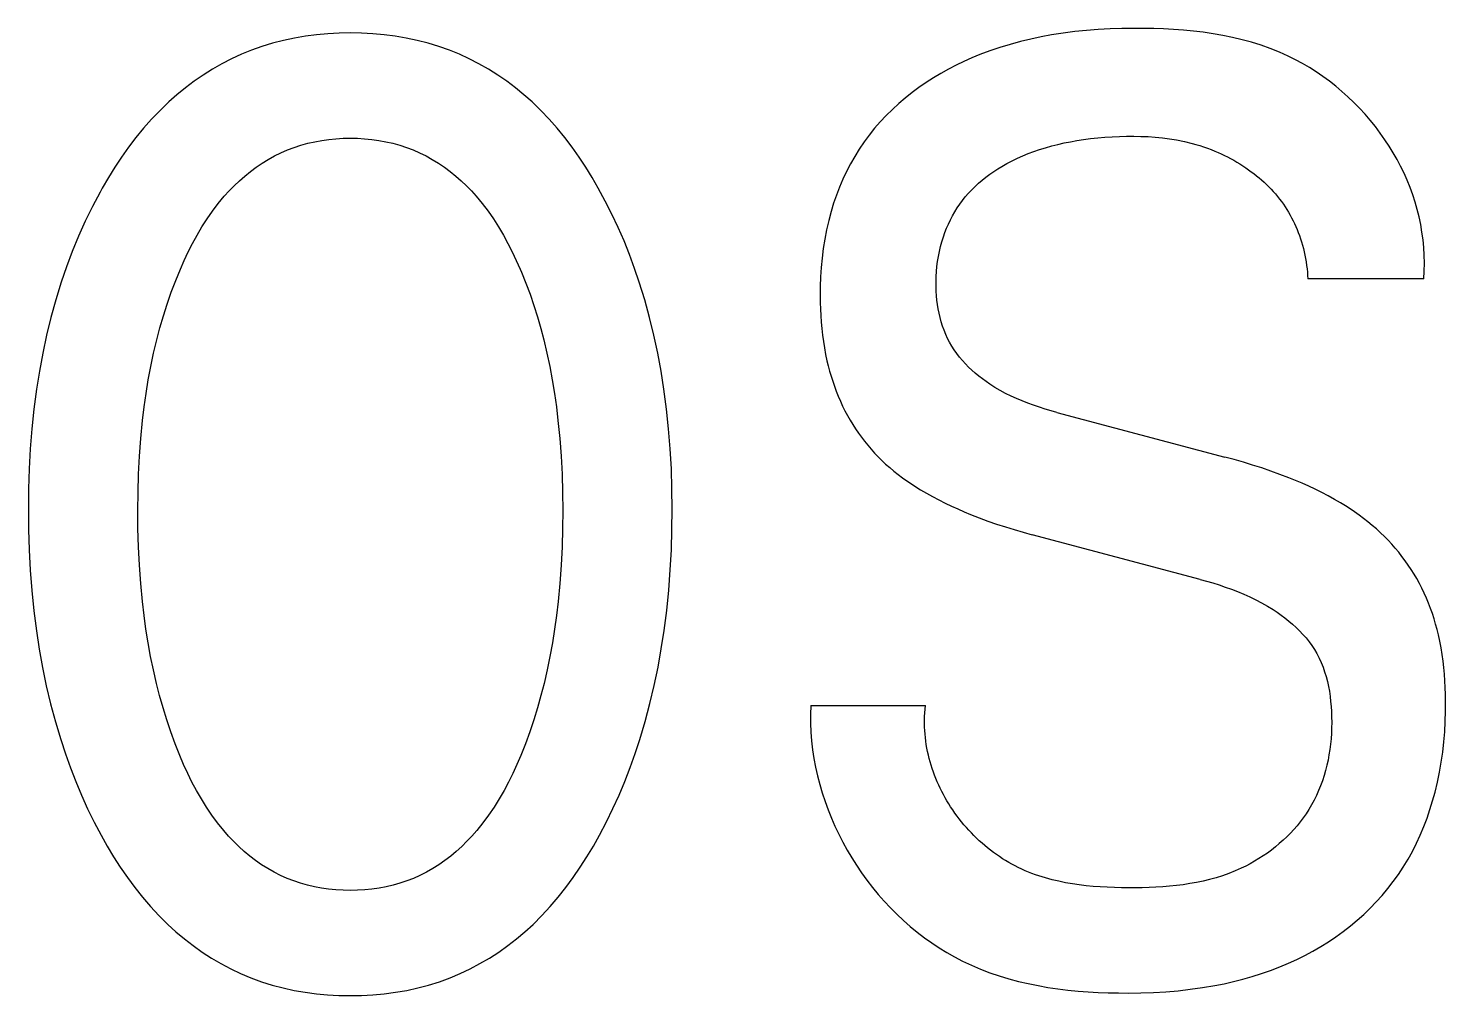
# Model space of a CAD drawing. Extents: x 10 to 622, y -523 to 292.
# Drawn here: x 257.87 to 258.86, y 105.075 to 105.751 of the extents above; entities that cross this region are included whole.
import ezdxf

# ---------------------------------------------------------------- set-up
doc = ezdxf.new("R2010")
doc.units = 0
doc.header["$LTSCALE"] = 5
doc.header["$MEASUREMENT"] = 0
doc.layers.get('0').update_dxf_attribs({"linetype": 'CONTINUOUS'})

msp = doc.modelspace()

# ---------------------------------------------------------------- linework, layer by layer
at = {"color": 7, "linetype": 'Continuous'}
for p, q in [((258.0561, 105.74381), (258.04845, 105.74218)), ((258.06381, 105.74512), (258.0561, 105.74381)), ((258.07159, 105.74612), (258.06381, 105.74512)), ((258.0794, 105.74683), (258.07159, 105.74612)), ((258.08724, 105.74725), (258.0794, 105.74683)), ((258.09509, 105.74739), (258.08724, 105.74725)), ((258.10297, 105.74725), (258.09509, 105.74739)), ((258.11083, 105.74684), (258.10297, 105.74725)), ((258.11866, 105.74613), (258.11083, 105.74684)), ((258.12645, 105.74513), (258.11866, 105.74613)), ((258.13419, 105.74382), (258.12645, 105.74513)), ((258.14185, 105.7422), (258.13419, 105.74382)), ((258.57029, 105.74313), (258.56308, 105.74138)), ((258.57755, 105.74467), (258.57029, 105.74313)), ((258.58484, 105.74601), (258.57755, 105.74467)), ((258.59296, 105.74728), (258.58484, 105.74601)), ((258.6011, 105.74831), (258.59296, 105.74728)), ((258.60928, 105.74914), (258.6011, 105.74831)), ((258.61748, 105.74977), (258.60928, 105.74914)), ((258.62572, 105.75021), (258.61748, 105.74977)), ((258.63398, 105.75048), (258.62572, 105.75021)), ((258.64228, 105.7506), (258.63398, 105.75048)), ((258.64922, 105.75059), (258.64228, 105.7506)), ((258.65617, 105.75047), (258.64922, 105.75059)), ((258.66312, 105.75023), (258.65617, 105.75047)), ((258.67007, 105.74986), (258.66312, 105.75023)), ((258.67702, 105.74935), (258.67007, 105.74986)), ((258.68394, 105.74868), (258.67702, 105.74935)), ((258.69084, 105.74785), (258.68394, 105.74868)), ((258.69769, 105.74685), (258.69084, 105.74785)), ((258.70451, 105.74566), (258.69769, 105.74685)), ((258.71127, 105.74427), (258.70451, 105.74566)), ((258.71796, 105.74267), (258.71127, 105.74427)), ((258.72459, 105.74085), (258.71796, 105.74267)), ((258.02607, 105.73535), (258.01905, 105.73248)), ((258.03343, 105.73796), (258.02607, 105.73535)), ((258.04089, 105.74024), (258.03343, 105.73796)), ((258.04845, 105.74218), (258.04089, 105.74024)), ((258.14944, 105.74025), (258.14185, 105.7422)), ((258.15692, 105.73797), (258.14944, 105.74025)), ((258.16429, 105.73535), (258.15692, 105.73797)), ((258.17132, 105.73248), (258.16429, 105.73535)), ((258.54178, 105.73486), (258.53483, 105.73224)), ((258.54881, 105.73725), (258.54178, 105.73486)), ((258.55591, 105.73942), (258.54881, 105.73725)), ((258.56308, 105.74138), (258.55591, 105.73942)), ((258.73113, 105.7388), (258.72459, 105.74085)), ((258.73759, 105.73651), (258.73113, 105.7388)), ((258.74395, 105.73397), (258.73759, 105.73651)), ((258.7502, 105.73116), (258.74395, 105.73397)), ((258.00539, 105.7258), (257.99878, 105.72202)), ((258.01215, 105.72929), (258.00539, 105.7258)), ((258.01905, 105.73248), (258.01215, 105.72929)), ((258.17823, 105.72929), (258.17132, 105.73248)), ((258.18499, 105.72581), (258.17823, 105.72929)), ((258.1916, 105.72203), (258.18499, 105.72581)), ((258.51823, 105.72484), (258.51285, 105.72205)), ((258.52369, 105.72746), (258.51823, 105.72484)), ((258.52923, 105.72993), (258.52369, 105.72746)), ((258.53483, 105.73224), (258.52923, 105.72993)), ((258.7552, 105.72868), (258.7502, 105.73116)), ((258.76012, 105.72602), (258.7552, 105.72868)), ((258.76496, 105.72318), (258.76012, 105.72602)), ((258.7697, 105.72018), (258.76496, 105.72318)), ((257.98605, 105.71364), (257.97996, 105.70907)), ((257.99233, 105.71796), (257.98605, 105.71364)), ((257.99878, 105.72202), (257.99233, 105.71796)), ((258.19805, 105.71797), (258.1916, 105.72203)), ((258.20433, 105.71365), (258.19805, 105.71797)), ((258.21042, 105.70908), (258.20433, 105.71365)), ((258.50235, 105.716), (258.49725, 105.71272)), ((258.50756, 105.71911), (258.50235, 105.716)), ((258.51285, 105.72205), (258.50756, 105.71911)), ((258.77435, 105.71702), (258.7697, 105.72018)), ((258.77889, 105.71369), (258.77435, 105.71702)), ((258.78333, 105.71022), (258.77889, 105.71369)), ((257.97405, 105.70426), (257.96835, 105.69922)), ((257.97996, 105.70907), (257.97405, 105.70426)), ((258.21632, 105.70426), (258.21042, 105.70908)), ((258.22202, 105.69922), (258.21632, 105.70426)), ((258.48742, 105.70569), (258.4827, 105.70194)), ((258.49226, 105.70927), (258.48742, 105.70569)), ((258.49725, 105.71272), (258.49226, 105.70927)), ((258.78766, 105.70659), (258.78333, 105.71022)), ((258.79188, 105.70283), (258.78766, 105.70659)), ((257.96223, 105.69335), (257.95637, 105.68723)), ((257.96835, 105.69922), (257.96223, 105.69335)), ((258.22812, 105.69335), (258.22202, 105.69922)), ((258.23395, 105.68723), (258.22812, 105.69335)), ((258.47366, 105.69395), (258.46936, 105.68972)), ((258.47811, 105.69802), (258.47366, 105.69395)), ((258.4827, 105.70194), (258.47811, 105.69802)), ((258.79597, 105.69892), (258.79188, 105.70283)), ((258.79994, 105.69488), (258.79597, 105.69892)), ((258.80377, 105.69071), (258.79994, 105.69488)), ((257.95637, 105.68723), (257.95077, 105.68088)), ((258.23954, 105.68088), (258.23395, 105.68723)), ((258.46523, 105.68533), (258.46127, 105.68079)), ((258.46936, 105.68972), (258.46523, 105.68533)), ((258.80747, 105.68642), (258.80377, 105.69071)), ((258.81103, 105.68201), (258.80747, 105.68642)), ((257.9454, 105.67432), (257.94027, 105.66757)), ((257.95077, 105.68088), (257.9454, 105.67432)), ((258.08009, 105.67304), (258.08507, 105.67353)), ((258.08507, 105.67353), (258.09008, 105.67382)), ((258.09008, 105.67382), (258.09509, 105.67392)), ((258.09509, 105.67392), (258.10011, 105.67382)), ((258.10011, 105.67382), (258.10511, 105.67353)), ((258.10511, 105.67353), (258.11009, 105.67304)), ((258.24488, 105.67431), (258.23954, 105.68088)), ((258.24999, 105.66756), (258.24488, 105.67431)), ((258.4575, 105.6761), (258.45392, 105.67126)), ((258.46127, 105.68079), (258.4575, 105.6761)), ((258.60706, 105.67295), (258.61207, 105.67361)), ((258.61207, 105.67361), (258.61708, 105.67417)), ((258.61708, 105.67417), (258.62211, 105.67461)), ((258.62211, 105.67461), (258.62715, 105.67495)), ((258.62715, 105.67495), (258.63219, 105.67517)), ((258.63219, 105.67517), (258.63723, 105.67529)), ((258.63723, 105.67529), (258.64228, 105.67529)), ((258.64228, 105.67529), (258.64728, 105.67519)), ((258.64728, 105.67519), (258.65228, 105.67498)), ((258.65228, 105.67498), (258.65727, 105.67463)), ((258.65727, 105.67463), (258.66224, 105.67414)), ((258.66224, 105.67414), (258.6672, 105.6735)), ((258.6672, 105.6735), (258.67213, 105.67269)), ((258.81444, 105.67748), (258.81103, 105.68201)), ((258.8177, 105.67284), (258.81444, 105.67748)), ((257.94027, 105.66757), (257.93536, 105.66064)), ((258.04216, 105.66155), (258.04665, 105.66376)), ((258.04665, 105.66376), (258.0512, 105.66574)), ((258.0512, 105.66574), (258.05584, 105.66749)), ((258.05584, 105.66749), (258.06057, 105.66902)), ((258.06057, 105.66902), (258.06537, 105.67034)), ((258.06537, 105.67034), (258.07023, 105.67145)), ((258.07023, 105.67145), (258.07514, 105.67234)), ((258.07514, 105.67234), (258.08009, 105.67304)), ((258.11009, 105.67304), (258.11505, 105.67234)), ((258.11505, 105.67234), (258.11996, 105.67145)), ((258.11996, 105.67145), (258.12482, 105.67034)), ((258.12482, 105.67034), (258.12962, 105.66902)), ((258.12962, 105.66902), (258.13434, 105.66749)), ((258.13434, 105.66749), (258.13899, 105.66574)), ((258.13899, 105.66574), (258.14354, 105.66376)), ((258.14354, 105.66376), (258.14803, 105.66155)), ((258.25488, 105.66064), (258.24999, 105.66756)), ((258.45056, 105.66631), (258.4474, 105.66122)), ((258.45392, 105.67126), (258.45056, 105.66631)), ((258.56861, 105.66312), (258.57246, 105.66457)), ((258.57246, 105.66457), (258.57634, 105.66591)), ((258.57634, 105.66591), (258.58064, 105.66725)), ((258.58064, 105.66725), (258.58498, 105.66847)), ((258.58498, 105.66847), (258.58935, 105.66958)), ((258.58935, 105.66958), (258.59374, 105.67058)), ((258.59374, 105.67058), (258.59817, 105.67147)), ((258.59817, 105.67147), (258.60261, 105.67225)), ((258.60261, 105.67225), (258.60706, 105.67295)), ((258.67213, 105.67269), (258.6776, 105.67158)), ((258.6776, 105.67158), (258.68302, 105.67025)), ((258.68302, 105.67025), (258.6857, 105.6695)), ((258.6857, 105.6695), (258.68837, 105.66869)), ((258.68837, 105.66869), (258.69103, 105.66783)), ((258.69103, 105.66783), (258.69366, 105.6669)), ((258.69366, 105.6669), (258.69627, 105.66592)), ((258.69627, 105.66592), (258.69886, 105.66488)), ((258.69886, 105.66488), (258.70112, 105.66392)), ((258.70112, 105.66392), (258.70335, 105.66292)), ((258.82066, 105.66833), (258.8177, 105.67284)), ((258.82348, 105.66373), (258.82066, 105.66833)), ((258.82614, 105.65904), (258.82348, 105.66373)), ((257.93067, 105.65356), (257.9262, 105.64635)), ((257.93536, 105.66064), (257.93067, 105.65356)), ((258.02533, 105.65064), (258.02936, 105.65365)), ((258.02936, 105.65365), (258.03351, 105.65648)), ((258.03351, 105.65648), (258.03778, 105.65911)), ((258.03778, 105.65911), (258.04216, 105.66155)), ((258.14803, 105.66155), (258.1524, 105.65911)), ((258.1524, 105.65911), (258.15667, 105.65648)), ((258.15667, 105.65648), (258.16082, 105.65365)), ((258.16082, 105.65365), (258.16485, 105.65064)), ((258.25954, 105.65356), (258.25488, 105.66064)), ((258.264, 105.64634), (258.25954, 105.65356)), ((258.44444, 105.65601), (258.44168, 105.65068)), ((258.4474, 105.66122), (258.44444, 105.65601)), ((258.54727, 105.65244), (258.55012, 105.65417)), ((258.55012, 105.65417), (258.55371, 105.6562)), ((258.55371, 105.6562), (258.55735, 105.65811)), ((258.55735, 105.65811), (258.56106, 105.6599)), ((258.56106, 105.6599), (258.56481, 105.66157)), ((258.56481, 105.66157), (258.56861, 105.66312)), ((258.70335, 105.66292), (258.70557, 105.66187)), ((258.70557, 105.66187), (258.70777, 105.66077)), ((258.70777, 105.66077), (258.70994, 105.65963)), ((258.70994, 105.65963), (258.71209, 105.65845)), ((258.71209, 105.65845), (258.71422, 105.65722)), ((258.71422, 105.65722), (258.71632, 105.65595)), ((258.71632, 105.65595), (258.71839, 105.65463)), ((258.71839, 105.65463), (258.72044, 105.65328)), ((258.82865, 105.65427), (258.82614, 105.65904)), ((258.831, 105.64941), (258.82865, 105.65427)), ((257.9262, 105.64635), (257.92193, 105.63902)), ((258.014, 105.64064), (258.01764, 105.64412)), ((258.01764, 105.64412), (258.02142, 105.64746)), ((258.02142, 105.64746), (258.02533, 105.65064)), ((258.16485, 105.65064), (258.16876, 105.64746)), ((258.16876, 105.64746), (258.17254, 105.64412)), ((258.17254, 105.64412), (258.17619, 105.64064)), ((258.26826, 105.63902), (258.264, 105.64634)), ((258.43913, 105.64526), (258.43678, 105.63974)), ((258.44168, 105.65068), (258.43913, 105.64526)), ((258.5339, 105.64252), (258.53643, 105.64467)), ((258.53643, 105.64467), (258.53905, 105.64674)), ((258.53905, 105.64674), (258.54173, 105.64873)), ((258.54173, 105.64873), (258.54447, 105.65062)), ((258.54447, 105.65062), (258.54727, 105.65244)), ((258.72044, 105.65328), (258.72246, 105.65187)), ((258.72246, 105.65187), (258.72433, 105.65052)), ((258.72433, 105.65052), (258.72617, 105.64913)), ((258.72617, 105.64913), (258.72798, 105.6477)), ((258.72798, 105.6477), (258.72976, 105.64624)), ((258.72976, 105.64624), (258.73151, 105.64474)), ((258.73151, 105.64474), (258.73323, 105.6432)), ((258.83319, 105.64449), (258.831, 105.64941)), ((258.83521, 105.6395), (258.83319, 105.64449)), ((257.92041, 105.6363), (257.91503, 105.62617)), ((257.92193, 105.63902), (257.92041, 105.6363)), ((258.00711, 105.6333), (258.01048, 105.63703)), ((258.01048, 105.63703), (258.014, 105.64064)), ((258.17619, 105.64064), (258.1797, 105.63703)), ((258.1797, 105.63703), (258.18308, 105.6333)), ((258.27317, 105.62998), (258.26826, 105.63902)), ((258.43462, 105.63414), (258.43267, 105.62847)), ((258.43678, 105.63974), (258.43462, 105.63414)), ((258.52463, 105.633), (258.5268, 105.63551)), ((258.5268, 105.63551), (258.52908, 105.63794)), ((258.52908, 105.63794), (258.53144, 105.64027)), ((258.53144, 105.64027), (258.5339, 105.64252)), ((258.73323, 105.6432), (258.73491, 105.64162)), ((258.73491, 105.64162), (258.73655, 105.64)), ((258.73655, 105.64), (258.73815, 105.63835)), ((258.73815, 105.63835), (258.73972, 105.63666)), ((258.73972, 105.63666), (258.74123, 105.63493)), ((258.74123, 105.63493), (258.74271, 105.63317)), ((258.83706, 105.63444), (258.83521, 105.6395)), ((258.83873, 105.62931), (258.83706, 105.63444)), ((257.91503, 105.62617), (257.91, 105.61587)), ((257.99887, 105.62295), (258.00287, 105.62821)), ((258.00287, 105.62821), (258.00711, 105.6333)), ((258.18308, 105.6333), (258.18731, 105.62821)), ((258.18731, 105.62821), (258.19132, 105.62295)), ((258.2778, 105.62082), (258.27317, 105.62998)), ((258.43267, 105.62847), (258.43091, 105.62274)), ((258.51729, 105.6225), (258.51898, 105.62523)), ((258.51898, 105.62523), (258.52076, 105.6279)), ((258.52076, 105.6279), (258.52265, 105.63049)), ((258.52265, 105.63049), (258.52463, 105.633)), ((258.74271, 105.63317), (258.74414, 105.63136)), ((258.74414, 105.63136), (258.74547, 105.62958)), ((258.74547, 105.62958), (258.74676, 105.62777)), ((258.74676, 105.62777), (258.74801, 105.62592)), ((258.74801, 105.62592), (258.74921, 105.62404)), ((258.74921, 105.62404), (258.75036, 105.62213)), ((258.84022, 105.62414), (258.83873, 105.62931)), ((258.84152, 105.6189), (258.84022, 105.62414)), ((257.91, 105.61587), (257.90532, 105.60543)), ((257.99153, 105.61196), (257.99509, 105.61752)), ((257.99509, 105.61752), (257.99887, 105.62295)), ((258.19132, 105.62295), (258.19509, 105.61752)), ((258.19509, 105.61752), (258.19866, 105.61196)), ((258.28216, 105.61153), (258.2778, 105.62082)), ((258.4292, 105.61633), (258.42772, 105.60987)), ((258.43091, 105.62274), (258.4292, 105.61633)), ((258.51158, 105.611), (258.51285, 105.61395)), ((258.51285, 105.61395), (258.51423, 105.61685)), ((258.51423, 105.61685), (258.51571, 105.61971)), ((258.51571, 105.61971), (258.51729, 105.6225)), ((258.75036, 105.62213), (258.75147, 105.62019)), ((258.75147, 105.62019), (258.75253, 105.61823)), ((258.75253, 105.61823), (258.75354, 105.61624)), ((258.75354, 105.61624), (258.75451, 105.61422)), ((258.75451, 105.61422), (258.75543, 105.61219)), ((258.84264, 105.61362), (258.84152, 105.6189)), ((257.90532, 105.60543), (257.90096, 105.59484)), ((257.98499, 105.60046), (257.98816, 105.60627)), ((257.98816, 105.60627), (257.99153, 105.61196)), ((258.19866, 105.61196), (258.20202, 105.60627)), ((258.20202, 105.60627), (258.2052, 105.60046)), ((258.28626, 105.60213), (258.28216, 105.61153)), ((258.42772, 105.60987), (258.42646, 105.60336)), ((258.50829, 105.60161), (258.50934, 105.60498)), ((258.50934, 105.60498), (258.51041, 105.60801)), ((258.51041, 105.60801), (258.51158, 105.611)), ((258.75543, 105.61219), (258.7563, 105.61013)), ((258.7563, 105.61013), (258.75713, 105.60805)), ((258.75713, 105.60805), (258.75791, 105.60595)), ((258.75791, 105.60595), (258.75869, 105.60369)), ((258.84356, 105.6083), (258.84264, 105.61362)), ((258.84429, 105.60293), (258.84356, 105.6083)), ((257.90096, 105.59484), (257.89693, 105.58413)), ((257.97916, 105.58858), (257.98199, 105.59456)), ((257.98199, 105.59456), (257.98499, 105.60046)), ((258.2052, 105.60046), (258.20819, 105.59456)), ((258.20819, 105.59456), (258.21103, 105.58858)), ((258.29008, 105.59261), (258.28626, 105.60213)), ((258.42543, 105.59681), (258.42461, 105.59022)), ((258.42646, 105.60336), (258.42543, 105.59681)), ((258.50586, 105.59131), (258.50655, 105.59477)), ((258.50655, 105.59477), (258.50735, 105.59821)), ((258.50735, 105.59821), (258.50829, 105.60161)), ((258.75869, 105.60369), (258.75942, 105.60142)), ((258.75942, 105.60142), (258.76009, 105.59912)), ((258.76009, 105.59912), (258.76071, 105.59681)), ((258.76071, 105.59681), (258.76127, 105.59449)), ((258.76127, 105.59449), (258.76178, 105.59216)), ((258.84481, 105.59753), (258.84429, 105.60293)), ((258.84513, 105.5921), (258.84481, 105.59753)), ((257.97648, 105.58253), (257.97916, 105.58858)), ((258.21103, 105.58858), (258.21371, 105.58253)), ((258.29365, 105.583), (258.29008, 105.59261)), ((258.42461, 105.59022), (258.42399, 105.58361)), ((258.50452, 105.58079), (258.50485, 105.58432)), ((258.50485, 105.58432), (258.5053, 105.58783)), ((258.5053, 105.58783), (258.50586, 105.59131)), ((258.76178, 105.59216), (258.76223, 105.58982)), ((258.76223, 105.58982), (258.76263, 105.58747)), ((258.76263, 105.58747), (258.76298, 105.58511)), ((258.76298, 105.58511), (258.76326, 105.58275)), ((258.84512, 105.58115), (258.84523, 105.58664)), ((258.84523, 105.58664), (258.84513, 105.5921)), ((257.89693, 105.58413), (257.89322, 105.5733)), ((257.97007, 105.56631), (257.97316, 105.57446)), ((257.97316, 105.57446), (257.97648, 105.58253)), ((258.21371, 105.58253), (258.21461, 105.58041)), ((258.21461, 105.58041), (258.21773, 105.57267)), ((258.29696, 105.5733), (258.29365, 105.583)), ((258.42356, 105.57699), (258.42331, 105.57035)), ((258.42399, 105.58361), (258.42356, 105.57699)), ((258.50422, 105.5737), (258.50432, 105.57725)), ((258.50432, 105.57725), (258.50452, 105.58079)), ((258.76326, 105.58275), (258.76349, 105.58038)), ((258.76349, 105.58038), (258.76367, 105.57801)), ((258.76367, 105.57801), (258.76379, 105.57565)), ((258.84479, 105.57565), (258.76379, 105.57565)), ((258.84479, 105.57565), (258.84512, 105.58115)), ((257.89322, 105.5733), (257.88945, 105.56108)), ((257.96721, 105.55808), (257.97007, 105.56631)), ((258.21773, 105.57267), (258.22063, 105.56486)), ((258.22063, 105.56486), (258.22333, 105.55698)), ((258.30074, 105.56108), (258.29696, 105.5733)), ((258.42331, 105.57035), (258.42324, 105.56371)), ((258.50425, 105.57014), (258.50422, 105.5737)), ((258.50436, 105.56703), (258.50425, 105.57014)), ((258.50456, 105.56392), (258.50436, 105.56703)), ((257.88945, 105.56108), (257.88605, 105.54875)), ((257.96458, 105.54977), (257.96721, 105.55808)), ((258.22333, 105.55698), (258.22583, 105.54904)), ((258.30414, 105.54876), (258.30074, 105.56108)), ((258.42324, 105.56371), (258.42329, 105.55914)), ((258.42329, 105.55914), (258.42343, 105.55458)), ((258.42343, 105.55458), (258.42365, 105.55003)), ((258.50485, 105.56082), (258.50456, 105.56392)), ((258.50524, 105.55773), (258.50485, 105.56082)), ((258.50573, 105.55466), (258.50524, 105.55773)), ((258.50632, 105.55161), (258.50573, 105.55466)), ((257.88605, 105.54875), (257.88301, 105.53633)), ((257.96216, 105.54141), (257.96458, 105.54977)), ((258.22583, 105.54904), (258.22812, 105.54104)), ((258.30717, 105.53633), (258.30414, 105.54876)), ((258.42365, 105.55003), (258.42396, 105.54548)), ((258.42396, 105.54548), (258.42437, 105.54094)), ((258.50702, 105.54859), (258.50632, 105.55161)), ((258.50783, 105.5456), (258.50702, 105.54859)), ((258.50875, 105.54266), (258.50783, 105.5456)), ((257.88301, 105.53633), (257.88034, 105.52382)), ((257.95995, 105.53299), (257.96216, 105.54141)), ((258.22812, 105.54104), (258.23024, 105.53299)), ((258.30985, 105.52382), (258.30717, 105.53633)), ((258.42437, 105.54094), (258.42488, 105.53642)), ((258.42488, 105.53642), (258.4255, 105.53191)), ((258.50978, 105.53976), (258.50875, 105.54266)), ((258.51094, 105.53692), (258.50978, 105.53976)), ((258.51221, 105.53413), (258.51094, 105.53692)), ((257.95776, 105.52374), (257.95995, 105.53299)), ((258.23024, 105.53299), (258.23243, 105.52374)), ((258.4255, 105.53191), (258.42622, 105.52742)), ((258.42622, 105.52742), (258.42706, 105.52295)), ((258.51361, 105.53141), (258.51221, 105.53413)), ((258.51517, 105.52871), (258.51361, 105.53141)), ((258.51686, 105.52608), (258.51517, 105.52871)), ((258.51866, 105.52353), (258.51686, 105.52608)), ((257.88034, 105.52382), (257.878, 105.51124)), ((257.95579, 105.51443), (257.95776, 105.52374)), ((258.23243, 105.52374), (258.23439, 105.51443)), ((258.31218, 105.51124), (258.30985, 105.52382)), ((258.42706, 105.52295), (258.42802, 105.5185)), ((258.42802, 105.5185), (258.42889, 105.51488)), ((258.52057, 105.52105), (258.51866, 105.52353)), ((258.5226, 105.51864), (258.52057, 105.52105)), ((258.52472, 105.51631), (258.5226, 105.51864)), ((258.52693, 105.51406), (258.52472, 105.51631)), ((257.878, 105.51124), (257.876, 105.4986)), ((257.95251, 105.49568), (257.95404, 105.50508)), ((257.95404, 105.50508), (257.95579, 105.51443)), ((258.23439, 105.51443), (258.23614, 105.50508)), ((258.23614, 105.50508), (258.23768, 105.49568)), ((258.31418, 105.4986), (258.31218, 105.51124)), ((258.42889, 105.51488), (258.42985, 105.51128)), ((258.42985, 105.51128), (258.43089, 105.5077)), ((258.43089, 105.5077), (258.43201, 105.50415)), ((258.52922, 105.51188), (258.52693, 105.51406)), ((258.5316, 105.50978), (258.52922, 105.51188)), ((258.53404, 105.50776), (258.5316, 105.50978)), ((258.53654, 105.50582), (258.53404, 105.50776)), ((258.53911, 105.50396), (258.53654, 105.50582)), ((257.876, 105.4986), (257.87419, 105.48473)), ((257.95117, 105.48626), (257.95251, 105.49568)), ((258.23768, 105.49568), (258.23901, 105.48626)), ((258.316, 105.48473), (258.31418, 105.4986)), ((258.43201, 105.50415), (258.43322, 105.50063)), ((258.43322, 105.50063), (258.43452, 105.49713)), ((258.43452, 105.49713), (258.43591, 105.49367)), ((258.54172, 105.50217), (258.53911, 105.50396)), ((258.54533, 105.49988), (258.54172, 105.50217)), ((258.54902, 105.49772), (258.54533, 105.49988)), ((258.55277, 105.4957), (258.54902, 105.49772)), ((258.55658, 105.49381), (258.55277, 105.4957)), ((257.95003, 105.47681), (257.95117, 105.48626)), ((258.23901, 105.48626), (258.24016, 105.47681)), ((258.43591, 105.49367), (258.43738, 105.49025)), ((258.43738, 105.49025), (258.43894, 105.48687)), ((258.43894, 105.48687), (258.4406, 105.48353)), ((258.56045, 105.49204), (258.55658, 105.49381)), ((258.56436, 105.49038), (258.56045, 105.49204)), ((258.56832, 105.48883), (258.56436, 105.49038)), ((258.57231, 105.48738), (258.56832, 105.48883)), ((258.57634, 105.48602), (258.57231, 105.48738)), ((258.58039, 105.48474), (258.57634, 105.48602)), ((257.87419, 105.48473), (257.87274, 105.47082)), ((257.9488, 105.46429), (257.95003, 105.47681)), ((258.24016, 105.47681), (258.24139, 105.46429)), ((258.31745, 105.47082), (258.316, 105.48473)), ((258.4406, 105.48353), (258.44234, 105.48023)), ((258.44234, 105.48023), (258.44411, 105.4771)), ((258.44411, 105.4771), (258.44597, 105.47402)), ((258.58447, 105.48355), (258.58039, 105.48474)), ((258.58856, 105.48243), (258.58447, 105.48355)), ((258.58856, 105.48243), (258.70593, 105.4512)), ((257.87274, 105.47082), (257.87164, 105.45687)), ((258.31855, 105.45687), (258.31745, 105.47082)), ((258.44597, 105.47402), (258.44791, 105.47099)), ((258.44791, 105.47099), (258.44993, 105.46801)), ((258.44993, 105.46801), (258.45202, 105.46509)), ((257.87164, 105.45687), (257.87087, 105.4429)), ((257.94787, 105.45174), (257.9488, 105.46429)), ((258.24139, 105.46429), (258.24232, 105.45174)), ((258.31932, 105.4429), (258.31855, 105.45687)), ((258.45202, 105.46509), (258.4542, 105.46223)), ((258.4542, 105.46223), (258.45646, 105.45943)), ((258.45646, 105.45943), (258.45879, 105.45669)), ((258.45879, 105.45669), (258.46119, 105.45403)), ((257.94722, 105.43917), (257.94787, 105.45174)), ((258.24232, 105.45174), (258.24296, 105.43917)), ((258.46119, 105.45403), (258.46367, 105.45143)), ((258.46367, 105.45143), (258.46622, 105.4489)), ((258.46622, 105.4489), (258.46899, 105.44633)), ((258.46899, 105.44633), (258.47182, 105.44383)), ((258.71239, 105.44944), (258.70593, 105.4512)), ((258.71883, 105.44759), (258.71239, 105.44944)), ((258.72524, 105.44564), (258.71883, 105.44759)), ((258.73162, 105.44359), (258.72524, 105.44564)), ((257.87087, 105.4429), (257.87042, 105.42892)), ((257.94685, 105.42659), (257.94722, 105.43917)), ((258.24296, 105.43917), (258.24334, 105.42659)), ((258.31977, 105.42892), (258.31932, 105.4429)), ((258.47182, 105.44383), (258.47473, 105.44141)), ((258.47473, 105.44141), (258.47769, 105.43907)), ((258.47769, 105.43907), (258.48072, 105.43681)), ((258.48072, 105.43681), (258.4838, 105.43462)), ((258.73796, 105.44144), (258.73162, 105.44359)), ((258.74426, 105.43916), (258.73796, 105.44144)), ((258.75052, 105.43676), (258.74426, 105.43916)), ((258.75519, 105.43487), (258.75052, 105.43676)), ((257.87042, 105.42892), (257.87026, 105.41492)), ((257.94672, 105.414), (257.94685, 105.42659)), ((258.24334, 105.42659), (258.24346, 105.414)), ((258.31992, 105.41492), (258.31977, 105.42892)), ((258.4838, 105.43462), (258.48693, 105.43249)), ((258.48693, 105.43249), (258.4901, 105.43044)), ((258.4901, 105.43044), (258.49332, 105.42844)), ((258.49332, 105.42844), (258.49753, 105.42596)), ((258.49753, 105.42596), (258.50179, 105.42358)), ((258.75983, 105.4329), (258.75519, 105.43487)), ((258.76443, 105.43084), (258.75983, 105.4329)), ((258.769, 105.4287), (258.76443, 105.43084)), ((258.77351, 105.42647), (258.769, 105.4287)), ((258.77798, 105.42413), (258.77351, 105.42647)), ((258.50179, 105.42358), (258.5061, 105.42129)), ((258.5061, 105.42129), (258.51047, 105.41909)), ((258.51047, 105.41909), (258.51487, 105.41698)), ((258.51487, 105.41698), (258.51931, 105.41496)), ((258.78239, 105.4217), (258.77798, 105.42413)), ((258.78675, 105.41916), (258.78239, 105.4217)), ((258.79005, 105.41714), (258.78675, 105.41916)), ((258.79331, 105.41505), (258.79005, 105.41714)), ((257.87026, 105.41492), (257.8704, 105.40069)), ((257.94684, 105.40124), (257.94672, 105.414)), ((258.24346, 105.414), (258.24335, 105.40124)), ((258.31978, 105.40073), (258.31992, 105.41492)), ((258.51931, 105.41496), (258.5238, 105.41301)), ((258.5238, 105.41301), (258.52831, 105.41115)), ((258.52831, 105.41115), (258.53432, 105.40879)), ((258.53432, 105.40879), (258.54038, 105.40655)), ((258.54038, 105.40655), (258.54647, 105.40443)), ((258.79652, 105.41289), (258.79331, 105.41505)), ((258.79968, 105.41066), (258.79652, 105.41289)), ((258.80279, 105.40836), (258.79968, 105.41066)), ((258.80585, 105.40598), (258.80279, 105.40836)), ((257.8704, 105.40069), (257.87084, 105.38647)), ((257.94721, 105.38847), (257.94684, 105.40124)), ((258.24335, 105.40124), (258.24298, 105.38847)), ((258.31935, 105.38654), (258.31978, 105.40073)), ((258.54647, 105.40443), (258.55261, 105.40242)), ((258.55261, 105.40242), (258.55878, 105.40052)), ((258.55878, 105.40052), (258.56498, 105.39872)), ((258.56498, 105.39872), (258.5712, 105.39701)), ((258.68857, 105.36579), (258.5712, 105.39701)), ((258.80884, 105.40353), (258.80585, 105.40598)), ((258.81177, 105.401), (258.80884, 105.40353)), ((258.81462, 105.39839), (258.81177, 105.401)), ((258.8173, 105.39581), (258.81462, 105.39839)), ((257.87084, 105.38647), (257.87159, 105.37227)), ((257.94784, 105.37572), (257.94721, 105.38847)), ((258.24298, 105.38847), (258.24234, 105.37572)), ((258.31859, 105.37237), (258.31935, 105.38654)), ((258.81991, 105.39316), (258.8173, 105.39581)), ((258.82244, 105.39043), (258.81991, 105.39316)), ((258.8249, 105.38764), (258.82244, 105.39043)), ((258.82729, 105.38478), (258.8249, 105.38764)), ((258.82959, 105.38185), (258.82729, 105.38478)), ((258.83182, 105.37887), (258.82959, 105.38185)), ((258.83396, 105.37582), (258.83182, 105.37887)), ((257.87159, 105.37227), (257.87268, 105.35808)), ((257.94876, 105.36299), (257.94784, 105.37572)), ((258.24234, 105.37572), (258.24142, 105.36299)), ((258.3175, 105.35822), (258.31859, 105.37237)), ((258.83602, 105.37272), (258.83396, 105.37582)), ((258.838, 105.36956), (258.83602, 105.37272)), ((258.83988, 105.36635), (258.838, 105.36956)), ((257.87268, 105.35808), (257.87412, 105.34393)), ((257.94998, 105.35028), (257.94876, 105.36299)), ((258.24142, 105.36299), (258.2402, 105.35028)), ((258.31607, 105.3441), (258.3175, 105.35822)), ((258.68857, 105.36579), (258.69301, 105.36457)), ((258.69301, 105.36457), (258.69743, 105.36329)), ((258.69743, 105.36329), (258.70182, 105.36192)), ((258.70182, 105.36192), (258.70619, 105.36047)), ((258.70619, 105.36047), (258.71053, 105.35891)), ((258.71053, 105.35891), (258.71483, 105.35726)), ((258.71483, 105.35726), (258.71909, 105.3555)), ((258.84173, 105.36299), (258.83988, 105.36635)), ((258.84348, 105.35958), (258.84173, 105.36299)), ((258.84513, 105.35612), (258.84348, 105.35958)), ((257.95111, 105.34068), (257.94998, 105.35028)), ((258.2402, 105.35028), (258.23907, 105.34068)), ((258.71909, 105.3555), (258.7233, 105.35361)), ((258.7233, 105.35361), (258.72745, 105.3516)), ((258.72745, 105.3516), (258.73155, 105.34945)), ((258.73155, 105.34945), (258.73558, 105.34716)), ((258.73558, 105.34716), (258.73954, 105.34472)), ((258.84669, 105.35262), (258.84513, 105.35612)), ((258.84816, 105.34908), (258.84669, 105.35262)), ((258.84953, 105.3455), (258.84816, 105.34908)), ((257.87412, 105.34393), (257.87591, 105.32982)), ((257.95243, 105.33111), (257.95111, 105.34068)), ((258.23907, 105.34068), (258.23775, 105.33111)), ((258.31427, 105.33002), (258.31607, 105.3441)), ((258.73954, 105.34472), (258.74237, 105.34284)), ((258.74237, 105.34284), (258.74516, 105.34089)), ((258.74516, 105.34089), (258.74788, 105.33885)), ((258.74788, 105.33885), (258.75054, 105.33673)), ((258.85081, 105.34189), (258.84953, 105.3455)), ((258.852, 105.33825), (258.85081, 105.34189)), ((258.8531, 105.33457), (258.852, 105.33825)), ((257.87591, 105.32982), (257.87788, 105.31699)), ((257.95395, 105.32156), (257.95243, 105.33111)), ((258.23775, 105.33111), (258.23624, 105.32156)), ((258.3123, 105.31719), (258.31427, 105.33002)), ((258.75054, 105.33673), (258.75313, 105.33452)), ((258.75313, 105.33452), (258.75563, 105.33223)), ((258.75563, 105.33223), (258.75805, 105.32986)), ((258.75805, 105.32986), (258.76036, 105.32741)), ((258.76036, 105.32741), (258.76256, 105.32488)), ((258.85411, 105.33088), (258.8531, 105.33457)), ((258.85503, 105.32716), (258.85411, 105.33088)), ((258.85604, 105.32261), (258.85503, 105.32716)), ((257.87788, 105.31699), (257.88017, 105.30421)), ((257.95567, 105.31206), (257.95395, 105.32156)), ((258.23624, 105.32156), (258.23452, 105.31206)), ((258.31001, 105.30441), (258.3123, 105.31719)), ((258.76256, 105.32488), (258.76465, 105.32227)), ((258.76465, 105.32227), (258.76661, 105.31958)), ((258.76661, 105.31958), (258.76844, 105.3168)), ((258.85692, 105.31802), (258.85604, 105.32261)), ((258.85767, 105.31342), (258.85692, 105.31802)), ((257.9576, 105.3026), (257.95567, 105.31206)), ((258.23452, 105.31206), (258.23258, 105.3026)), ((258.76844, 105.3168), (258.77013, 105.31395)), ((258.77013, 105.31395), (258.77172, 105.31089)), ((258.77172, 105.31089), (258.77316, 105.30776)), ((258.77316, 105.30776), (258.77445, 105.30455)), ((258.85832, 105.3088), (258.85767, 105.31342)), ((258.85885, 105.30416), (258.85832, 105.3088)), ((257.88017, 105.30421), (257.88281, 105.29149)), ((257.95976, 105.29318), (257.9576, 105.3026)), ((258.23258, 105.3026), (258.23042, 105.29318)), ((258.30737, 105.2917), (258.31001, 105.30441)), ((258.77445, 105.30455), (258.77559, 105.30127)), ((258.77559, 105.30127), (258.7766, 105.29794)), ((258.7766, 105.29794), (258.77747, 105.29455)), ((258.85928, 105.29951), (258.85885, 105.30416)), ((258.85962, 105.29485), (258.85928, 105.29951)), ((257.88281, 105.29149), (257.88579, 105.27886)), ((257.96194, 105.28462), (257.95976, 105.29318)), ((258.23042, 105.29318), (258.22824, 105.28462)), ((258.30439, 105.27907), (258.30737, 105.2917)), ((258.77747, 105.29455), (258.77822, 105.29111)), ((258.77822, 105.29111), (258.77885, 105.28764)), ((258.77885, 105.28764), (258.77937, 105.28413)), ((258.85986, 105.29019), (258.85962, 105.29485)), ((258.86001, 105.28551), (258.85986, 105.29019)), ((257.88579, 105.27886), (257.88914, 105.26632)), ((257.96433, 105.2761), (257.96194, 105.28462)), ((258.22824, 105.28462), (258.22586, 105.2761)), ((258.30104, 105.26653), (258.30439, 105.27907)), ((258.41663, 105.27762), (258.41646, 105.27145)), ((258.41663, 105.27762), (258.49681, 105.27762)), ((258.49654, 105.27512), (258.49681, 105.27762)), ((258.77937, 105.28413), (258.77978, 105.2806)), ((258.77978, 105.2806), (258.7801, 105.27705)), ((258.86009, 105.28083), (258.86001, 105.28551)), ((258.86005, 105.2737), (258.86009, 105.28083)), ((257.96692, 105.26765), (257.96433, 105.2761)), ((257.96974, 105.25926), (257.96692, 105.26765)), ((258.22326, 105.26765), (258.22045, 105.25926)), ((258.22586, 105.2761), (258.22326, 105.26765)), ((258.41646, 105.27145), (258.41651, 105.26528)), ((258.49613, 105.26516), (258.49614, 105.26765)), ((258.49614, 105.26765), (258.49621, 105.27014)), ((258.49621, 105.27014), (258.49634, 105.27263)), ((258.49634, 105.27263), (258.49654, 105.27512)), ((258.7801, 105.27705), (258.78032, 105.27349)), ((258.78032, 105.27349), (258.78046, 105.2697)), ((258.78046, 105.2697), (258.78051, 105.2659)), ((258.85983, 105.26656), (258.86005, 105.2737)), ((257.88914, 105.26632), (257.89286, 105.25389)), ((257.97278, 105.25095), (257.96974, 105.25926)), ((258.22045, 105.25926), (258.2174, 105.25095)), ((258.29733, 105.2541), (258.30104, 105.26653)), ((258.41651, 105.26528), (258.41679, 105.25912)), ((258.41679, 105.25912), (258.41729, 105.25297)), ((258.49619, 105.26268), (258.49613, 105.26516)), ((258.49631, 105.26021), (258.49619, 105.26268)), ((258.49649, 105.25774), (258.49631, 105.26021)), ((258.49674, 105.25528), (258.49649, 105.25774)), ((258.78029, 105.25832), (258.78003, 105.25455)), ((258.78045, 105.26211), (258.78029, 105.25832)), ((258.78051, 105.2659), (258.78045, 105.26211)), ((258.85883, 105.25234), (258.85943, 105.25944)), ((258.85943, 105.25944), (258.85983, 105.26656)), ((257.89286, 105.25389), (257.89611, 105.24406)), ((257.97607, 105.24272), (257.97278, 105.25095)), ((258.2174, 105.25095), (258.21412, 105.24272)), ((258.29407, 105.24423), (258.29733, 105.2541)), ((258.41729, 105.25297), (258.41801, 105.24683)), ((258.49704, 105.25283), (258.49674, 105.25528)), ((258.4974, 105.25038), (258.49704, 105.25283)), ((258.49782, 105.24795), (258.4974, 105.25038)), ((258.4983, 105.24553), (258.49782, 105.24795)), ((258.77967, 105.25079), (258.77919, 105.24704)), ((258.78003, 105.25455), (258.77967, 105.25079)), ((258.85803, 105.24525), (258.85883, 105.25234)), ((257.89611, 105.24406), (257.89961, 105.23431)), ((257.97873, 105.23651), (257.97607, 105.24272)), ((258.21412, 105.24272), (258.21145, 105.23651)), ((258.29057, 105.23446), (258.29407, 105.24423)), ((258.41801, 105.24683), (258.41894, 105.24072)), ((258.41894, 105.24072), (258.42008, 105.23464)), ((258.49883, 105.24312), (258.4983, 105.24553)), ((258.49942, 105.24072), (258.49883, 105.24312)), ((258.50007, 105.23834), (258.49942, 105.24072)), ((258.50077, 105.23598), (258.50007, 105.23834)), ((258.77792, 105.23963), (258.77712, 105.23597)), ((258.77861, 105.24333), (258.77792, 105.23963)), ((258.77919, 105.24704), (258.77861, 105.24333)), ((258.8558, 105.23118), (258.85703, 105.2382)), ((258.85703, 105.2382), (258.85803, 105.24525)), ((257.89961, 105.23431), (257.90337, 105.22465)), ((257.98156, 105.23036), (257.97873, 105.23651)), ((257.98455, 105.22429), (257.98156, 105.23036)), ((258.20863, 105.23036), (258.20564, 105.22429)), ((258.21145, 105.23651), (258.20863, 105.23036)), ((258.28681, 105.22477), (258.29057, 105.23446)), ((258.42008, 105.23464), (258.42143, 105.2286)), ((258.42143, 105.2286), (258.42298, 105.2226)), ((258.50152, 105.23362), (258.50077, 105.23598)), ((258.50232, 105.23129), (258.50152, 105.23362)), ((258.50318, 105.22897), (258.50232, 105.23129)), ((258.50409, 105.22667), (258.50318, 105.22897)), ((258.77517, 105.22876), (258.77402, 105.22522)), ((258.7762, 105.23235), (258.77517, 105.22876)), ((258.77712, 105.23597), (258.7762, 105.23235)), ((258.85436, 105.2242), (258.8558, 105.23118)), ((257.90337, 105.22465), (257.9074, 105.2151)), ((257.98772, 105.21831), (257.98455, 105.22429)), ((257.99109, 105.21245), (257.98772, 105.21831)), ((258.20246, 105.21831), (258.1991, 105.21245)), ((258.20564, 105.22429), (258.20246, 105.21831)), ((258.28278, 105.21519), (258.28681, 105.22477)), ((258.42298, 105.2226), (258.42472, 105.21664)), ((258.50504, 105.22439), (258.50409, 105.22667)), ((258.50605, 105.22213), (258.50504, 105.22439)), ((258.5071, 105.21989), (258.50605, 105.22213)), ((258.5082, 105.21768), (258.5071, 105.21989)), ((258.77137, 105.21828), (258.76986, 105.21489)), ((258.77275, 105.22172), (258.77137, 105.21828)), ((258.77402, 105.22522), (258.77275, 105.22172)), ((258.85269, 105.21726), (258.85436, 105.2242)), ((257.9074, 105.2151), (257.91169, 105.20566)), ((257.99466, 105.20672), (257.99109, 105.21245)), ((258.1991, 105.21245), (258.19553, 105.20672)), ((258.27849, 105.20573), (258.28278, 105.21519)), ((258.42472, 105.21664), (258.42666, 105.21074)), ((258.42666, 105.21074), (258.42879, 105.2049)), ((258.50935, 105.21548), (258.5082, 105.21768)), ((258.51055, 105.21331), (258.50935, 105.21548)), ((258.51179, 105.21117), (258.51055, 105.21331)), ((258.51307, 105.20905), (258.51179, 105.21117)), ((258.51439, 105.20695), (258.51307, 105.20905)), ((258.76646, 105.20831), (258.76457, 105.20512)), ((258.76822, 105.21157), (258.76646, 105.20831)), ((258.76986, 105.21489), (258.76822, 105.21157)), ((258.84915, 105.20508), (258.85101, 105.21114)), ((258.85101, 105.21114), (258.85269, 105.21726)), ((257.91169, 105.20566), (257.91625, 105.19635)), ((257.99845, 105.20112), (257.99466, 105.20672)), ((258.00247, 105.19569), (257.99845, 105.20112)), ((258.19173, 105.20112), (258.18771, 105.19569)), ((258.19553, 105.20672), (258.19173, 105.20112)), ((258.27393, 105.19638), (258.27849, 105.20573)), ((258.42879, 105.2049), (258.4311, 105.19912)), ((258.4311, 105.19912), (258.43359, 105.19341)), ((258.51583, 105.20479), (258.51439, 105.20695)), ((258.5173, 105.20266), (258.51583, 105.20479)), ((258.51883, 105.20056), (258.5173, 105.20266)), ((258.52039, 105.1985), (258.51883, 105.20056)), ((258.522, 105.19647), (258.52039, 105.1985)), ((258.76067, 105.19931), (258.75856, 105.19651)), ((258.76268, 105.20218), (258.76067, 105.19931)), ((258.76457, 105.20512), (258.76268, 105.20218)), ((258.84483, 105.19314), (258.84709, 105.19907)), ((258.84709, 105.19907), (258.84915, 105.20508)), ((257.91625, 105.19635), (257.9211, 105.18716)), ((258.00674, 105.19042), (258.00247, 105.19569)), ((258.01011, 105.18659), (258.00674, 105.19042)), ((258.18344, 105.19042), (258.18007, 105.18659)), ((258.18771, 105.19569), (258.18344, 105.19042)), ((258.26909, 105.18716), (258.27393, 105.19638)), ((258.43359, 105.19341), (258.43626, 105.18778)), ((258.52365, 105.19447), (258.522, 105.19647)), ((258.52534, 105.19251), (258.52365, 105.19447)), ((258.52707, 105.19059), (258.52534, 105.19251)), ((258.52884, 105.1887), (258.52707, 105.19059)), ((258.53065, 105.18686), (258.52884, 105.1887)), ((258.75164, 105.18853), (258.74915, 105.18603)), ((258.75404, 105.19112), (258.75164, 105.18853)), ((258.75635, 105.19377), (258.75404, 105.19112)), ((258.75856, 105.19651), (258.75635, 105.19377)), ((258.84238, 105.18728), (258.84483, 105.19314)), ((257.9211, 105.18716), (257.92536, 105.1796)), ((257.92536, 105.1796), (257.92982, 105.17216)), ((258.01362, 105.18288), (258.01011, 105.18659)), ((258.01727, 105.1793), (258.01362, 105.18288)), ((258.02106, 105.17587), (258.01727, 105.1793)), ((258.17291, 105.1793), (258.16912, 105.17587)), ((258.17656, 105.18288), (258.17291, 105.1793)), ((258.18007, 105.18659), (258.17656, 105.18288)), ((258.2604, 105.17216), (258.26485, 105.1796)), ((258.26485, 105.1796), (258.26909, 105.18716)), ((258.43626, 105.18778), (258.4391, 105.18223)), ((258.4391, 105.18223), (258.44212, 105.17677)), ((258.53249, 105.18505), (258.53065, 105.18686)), ((258.53437, 105.18329), (258.53249, 105.18505)), ((258.53629, 105.18156), (258.53437, 105.18329)), ((258.53824, 105.17988), (258.53629, 105.18156)), ((258.54022, 105.17825), (258.53824, 105.17988)), ((258.74121, 105.17899), (258.73842, 105.17681)), ((258.74393, 105.18125), (258.74121, 105.17899)), ((258.74658, 105.1836), (258.74393, 105.18125)), ((258.74915, 105.18603), (258.74658, 105.1836)), ((258.83687, 105.17587), (258.83973, 105.18153)), ((258.83973, 105.18153), (258.84238, 105.18728)), ((257.92982, 105.17216), (257.9345, 105.16485)), ((258.02498, 105.1726), (258.02106, 105.17587)), ((258.02902, 105.16949), (258.02498, 105.1726)), ((258.03319, 105.16657), (258.02902, 105.16949)), ((258.16116, 105.16949), (258.15699, 105.16657)), ((258.16521, 105.1726), (258.16116, 105.16949)), ((258.16912, 105.17587), (258.16521, 105.1726)), ((258.25574, 105.16485), (258.2604, 105.17216)), ((258.44212, 105.17677), (258.4453, 105.1714)), ((258.4453, 105.1714), (258.44864, 105.16614)), ((258.54223, 105.17666), (258.54022, 105.17825)), ((258.54428, 105.17511), (258.54223, 105.17666)), ((258.54636, 105.17362), (258.54428, 105.17511)), ((258.54846, 105.17217), (258.54636, 105.17362)), ((258.55059, 105.17077), (258.54846, 105.17217)), ((258.55275, 105.16942), (258.55059, 105.17077)), ((258.55494, 105.16813), (258.55275, 105.16942)), ((258.72665, 105.16898), (258.72358, 105.16725)), ((258.72967, 105.1708), (258.72665, 105.16898)), ((258.73264, 105.17271), (258.72967, 105.1708)), ((258.73556, 105.17472), (258.73264, 105.17271)), ((258.73842, 105.17681), (258.73556, 105.17472)), ((258.83051, 105.16491), (258.8338, 105.17033)), ((258.8338, 105.17033), (258.83687, 105.17587)), ((257.9345, 105.16485), (257.93941, 105.1577)), ((258.03748, 105.16385), (258.03319, 105.16657)), ((258.04189, 105.16133), (258.03748, 105.16385)), ((258.04642, 105.15904), (258.04189, 105.16133)), ((258.05098, 105.15702), (258.04642, 105.15904)), ((258.14377, 105.15904), (258.13921, 105.15702)), ((258.14829, 105.16133), (258.14377, 105.15904)), ((258.1527, 105.16385), (258.14829, 105.16133)), ((258.15699, 105.16657), (258.1527, 105.16385)), ((258.25086, 105.1577), (258.25574, 105.16485)), ((258.44864, 105.16614), (258.45221, 105.16087)), ((258.45221, 105.16087), (258.45594, 105.15571)), ((258.55715, 105.16688), (258.55494, 105.16813)), ((258.55939, 105.16569), (258.55715, 105.16688)), ((258.56165, 105.16455), (258.55939, 105.16569)), ((258.56399, 105.16344), (258.56165, 105.16455)), ((258.56636, 105.16239), (258.56399, 105.16344)), ((258.56874, 105.16139), (258.56636, 105.16239)), ((258.57115, 105.16045), (258.56874, 105.16139)), ((258.57358, 105.15956), (258.57115, 105.16045)), ((258.57603, 105.15872), (258.57358, 105.15956)), ((258.5806, 105.15731), (258.57603, 105.15872)), ((258.70421, 105.15888), (258.69974, 105.15748)), ((258.70864, 105.16045), (258.70421, 105.15888)), ((258.71301, 105.16218), (258.70864, 105.16045)), ((258.71732, 105.16409), (258.71301, 105.16218)), ((258.72047, 105.16562), (258.71732, 105.16409)), ((258.72358, 105.16725), (258.72047, 105.16562)), ((258.82352, 105.15476), (258.82711, 105.15977)), ((258.82711, 105.15977), (258.83051, 105.16491)), ((257.93941, 105.1577), (257.94454, 105.15072)), ((257.94454, 105.15072), (257.94993, 105.14393)), ((258.05563, 105.15522), (258.05098, 105.15702)), ((258.06038, 105.15364), (258.05563, 105.15522)), ((258.0652, 105.15228), (258.06038, 105.15364)), ((258.07008, 105.15114), (258.0652, 105.15228)), ((258.07502, 105.15021), (258.07008, 105.15114)), ((258.08, 105.14949), (258.07502, 105.15021)), ((258.08501, 105.14899), (258.08, 105.14949)), ((258.09005, 105.14868), (258.08501, 105.14899)), ((258.09509, 105.14858), (258.09005, 105.14868)), ((258.10014, 105.14868), (258.09509, 105.14858)), ((258.10517, 105.14899), (258.10014, 105.14868)), ((258.11019, 105.14949), (258.10517, 105.14899)), ((258.11517, 105.15021), (258.11019, 105.14949)), ((258.1201, 105.15114), (258.11517, 105.15021)), ((258.12499, 105.15228), (258.1201, 105.15114)), ((258.12981, 105.15364), (258.12499, 105.15228)), ((258.13455, 105.15522), (258.12981, 105.15364)), ((258.13921, 105.15702), (258.13455, 105.15522)), ((258.24039, 105.14393), (258.24575, 105.15072)), ((258.24575, 105.15072), (258.25086, 105.1577)), ((258.45594, 105.15571), (258.45983, 105.15068)), ((258.45983, 105.15068), (258.46387, 105.14578)), ((258.58523, 105.15605), (258.5806, 105.15731)), ((258.58992, 105.15495), (258.58523, 105.15605)), ((258.59465, 105.15399), (258.58992, 105.15495)), ((258.59942, 105.15317), (258.59465, 105.15399)), ((258.60424, 105.15247), (258.59942, 105.15317)), ((258.60908, 105.1519), (258.60424, 105.15247)), ((258.61396, 105.15143), (258.60908, 105.1519)), ((258.61885, 105.15106), (258.61396, 105.15143)), ((258.62377, 105.15079), (258.61885, 105.15106)), ((258.6287, 105.15059), (258.62377, 105.15079)), ((258.63363, 105.15047), (258.6287, 105.15059)), ((258.63856, 105.15042), (258.63363, 105.15047)), ((258.64338, 105.15042), (258.63856, 105.15042)), ((258.6482, 105.15049), (258.64338, 105.15042)), ((258.653, 105.15063), (258.6482, 105.15049)), ((258.65779, 105.15084), (258.653, 105.15063)), ((258.66256, 105.15114), (258.65779, 105.15084)), ((258.66731, 105.15153), (258.66256, 105.15114)), ((258.67204, 105.15202), (258.66731, 105.15153)), ((258.67674, 105.15261), (258.67204, 105.15202)), ((258.68142, 105.15332), (258.67674, 105.15261)), ((258.68606, 105.15416), (258.68142, 105.15332)), ((258.69066, 105.15513), (258.68606, 105.15416)), ((258.69522, 105.15623), (258.69066, 105.15513)), ((258.69974, 105.15748), (258.69522, 105.15623)), ((258.81577, 105.14516), (258.81973, 105.14989)), ((258.81973, 105.14989), (258.82352, 105.15476)), ((257.94993, 105.14393), (257.95556, 105.13735)), ((258.23477, 105.13735), (258.24039, 105.14393)), ((258.46387, 105.14578), (258.46806, 105.14101)), ((258.46806, 105.14101), (258.47239, 105.13638)), ((258.80734, 105.13614), (258.81164, 105.14057)), ((258.81164, 105.14057), (258.81577, 105.14516)), ((257.95556, 105.13735), (257.96145, 105.13101)), ((257.96145, 105.13101), (257.96762, 105.12491)), ((258.22275, 105.12491), (258.2289, 105.131)), ((258.2289, 105.131), (258.23477, 105.13735)), ((258.47239, 105.13638), (258.47685, 105.13191)), ((258.47685, 105.13191), (258.48146, 105.12758)), ((258.79828, 105.12774), (258.80288, 105.13186)), ((258.80288, 105.13186), (258.80734, 105.13614)), ((257.96762, 105.12491), (257.97332, 105.11972)), ((257.97332, 105.11972), (257.97923, 105.11476)), ((258.21115, 105.11475), (258.21705, 105.11972)), ((258.21705, 105.11972), (258.22275, 105.12491)), ((258.48146, 105.12758), (258.48619, 105.12341)), ((258.48619, 105.12341), (258.49105, 105.11941)), ((258.49105, 105.11941), (258.49603, 105.11559)), ((258.78344, 105.11621), (258.78856, 105.11991)), ((258.78856, 105.11991), (258.79355, 105.12379)), ((258.79355, 105.12379), (258.79828, 105.12774)), ((257.97923, 105.11476), (257.98534, 105.11004)), ((257.98534, 105.11004), (257.99164, 105.10557)), ((258.19874, 105.10556), (258.20504, 105.11003)), ((258.20504, 105.11003), (258.21115, 105.11475)), ((258.49603, 105.11559), (258.50113, 105.11194)), ((258.50113, 105.11194), (258.50634, 105.10847)), ((258.76738, 105.10619), (258.77284, 105.10935)), ((258.77284, 105.10935), (258.7782, 105.11269)), ((258.7782, 105.11269), (258.78344, 105.11621)), ((257.99164, 105.10557), (257.99812, 105.10137)), ((257.99812, 105.10137), (258.00477, 105.09746)), ((258.18561, 105.09745), (258.19226, 105.10137)), ((258.19226, 105.10137), (258.19874, 105.10556)), ((258.50634, 105.10847), (258.51166, 105.1052)), ((258.51166, 105.1052), (258.51709, 105.10212)), ((258.51709, 105.10212), (258.52261, 105.09924)), ((258.52261, 105.09924), (258.52888, 105.09629)), ((258.75043, 105.09776), (258.75617, 105.10039)), ((258.75617, 105.10039), (258.76182, 105.1032)), ((258.76182, 105.1032), (258.76738, 105.10619)), ((258.00477, 105.09746), (258.01157, 105.09384)), ((258.01157, 105.09384), (258.01852, 105.09054)), ((258.01852, 105.09054), (258.02561, 105.08756)), ((258.16475, 105.08756), (258.17185, 105.09054)), ((258.17185, 105.09054), (258.1788, 105.09384)), ((258.1788, 105.09384), (258.18561, 105.09745)), ((258.52888, 105.09629), (258.53527, 105.09358)), ((258.53527, 105.09358), (258.54175, 105.09111)), ((258.54175, 105.09111), (258.54833, 105.08888)), ((258.72503, 105.08847), (258.73148, 105.0905)), ((258.73148, 105.0905), (258.73787, 105.09272)), ((258.73787, 105.09272), (258.74419, 105.09514)), ((258.74419, 105.09514), (258.75043, 105.09776)), ((258.02561, 105.08756), (258.033, 105.08486)), ((258.033, 105.08486), (258.0405, 105.08251)), ((258.0405, 105.08251), (258.04811, 105.0805)), ((258.04811, 105.0805), (258.0558, 105.07882)), ((258.13448, 105.07881), (258.1422, 105.08049)), ((258.1422, 105.08049), (258.14982, 105.0825)), ((258.14982, 105.0825), (258.15735, 105.08486)), ((258.15735, 105.08486), (258.16475, 105.08756)), ((258.54833, 105.08888), (258.55499, 105.08687)), ((258.55499, 105.08687), (258.56173, 105.08507)), ((258.56173, 105.08507), (258.56855, 105.08349)), ((258.56855, 105.08349), (258.57542, 105.08209)), ((258.57542, 105.08209), (258.58234, 105.08089)), ((258.58234, 105.08089), (258.5893, 105.07987)), ((258.5893, 105.07987), (258.5963, 105.07901)), ((258.67317, 105.07859), (258.68174, 105.07953)), ((258.68174, 105.07953), (258.69027, 105.08071)), ((258.69027, 105.08071), (258.69877, 105.08215)), ((258.69877, 105.08215), (258.70538, 105.08347)), ((258.70538, 105.08347), (258.71197, 105.08496)), ((258.71197, 105.08496), (258.71853, 105.08662)), ((258.71853, 105.08662), (258.72503, 105.08847)), ((258.0558, 105.07882), (258.06357, 105.07747)), ((258.06357, 105.07747), (258.0714, 105.07642)), ((258.0714, 105.07642), (258.07927, 105.07569)), ((258.07927, 105.07569), (258.08718, 105.07526)), ((258.08718, 105.07526), (258.09509, 105.07511)), ((258.09509, 105.07511), (258.10303, 105.07525)), ((258.10303, 105.07525), (258.11095, 105.07568)), ((258.11095, 105.07568), (258.11884, 105.07641)), ((258.11884, 105.07641), (258.12669, 105.07745)), ((258.12669, 105.07745), (258.13448, 105.07881)), ((258.5963, 105.07901), (258.60333, 105.07832)), ((258.60333, 105.07832), (258.61038, 105.07778)), ((258.61038, 105.07778), (258.61743, 105.07738)), ((258.61743, 105.07738), (258.62448, 105.07711)), ((258.62448, 105.07711), (258.63153, 105.07697)), ((258.63153, 105.07697), (258.63856, 105.07695)), ((258.63856, 105.07695), (258.64727, 105.07707)), ((258.64727, 105.07707), (258.65594, 105.07737)), ((258.65594, 105.07737), (258.66457, 105.07787)), ((258.66457, 105.07787), (258.67317, 105.07859))]:
    msp.add_line(p, q, dxfattribs=at)

doc.saveas('drawing.dxf')
